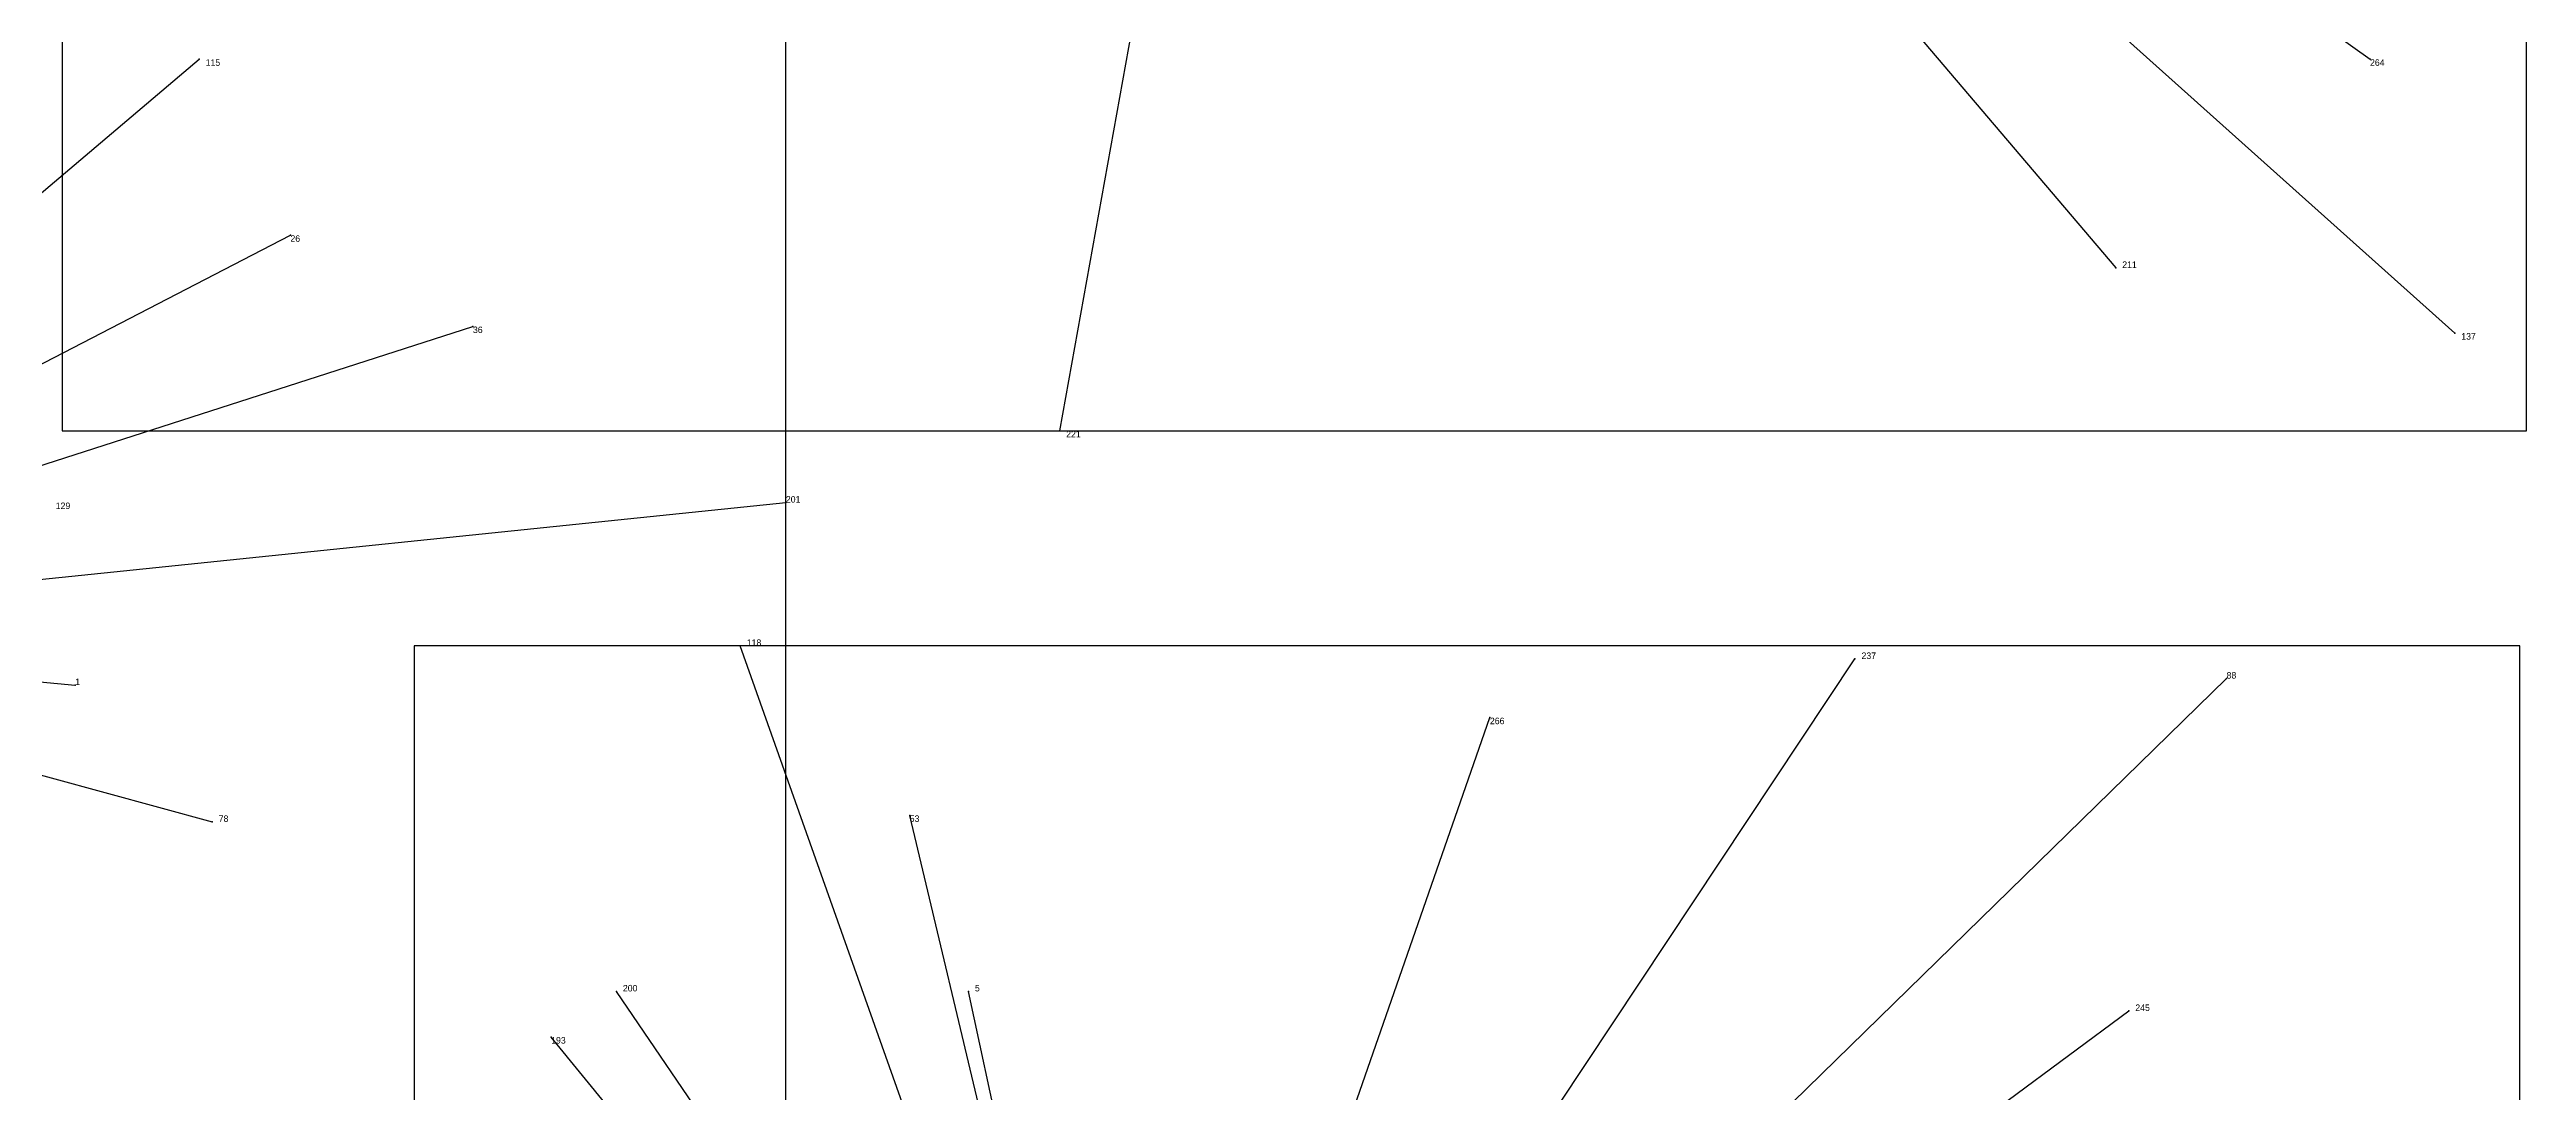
# Model space of a CAD drawing. Extents: x 0.01 to 1, y 0.004 to 0.997.
# Drawn here: x 0.6171 to 0.997, y 0.6045 to 0.7645 of the extents above; entities that cross this region are included whole.
import ezdxf

# ---------------------------------------------------------------- set-up
doc = ezdxf.new("R2010")
doc.units = 0
for name, color, linetype in [('Clients', 3, 'CONTINUOUS'), ('Facilities_lines', 3, 'CONTINUOUS'), ('Min_max_boxes', 1, 'CONTINUOUS'), ('Normals', 1, 'CONTINUOUS'), ('Source_points', 5, 'CONTINUOUS'), ('Text', 3, 'CONTINUOUS')]:
    doc.layers.add(name, color=color, linetype=linetype)

msp = doc.modelspace()

# ---------------------------------------------------------------- linework, layer by layer
at = {"layer": 'Clients', "color": 5}
for p in [(0.64, 0.763), (0.973, 0.763), (0.654, 0.736), (0.934, 0.731), (0.682, 0.722), (0.986, 0.721), (0.772, 0.706), (0.73, 0.695), (0.723, 0.673), (0.894, 0.671), (0.621, 0.667), (0.951, 0.668), (0.838, 0.662), (0.642, 0.646), (0.749, 0.647), (0.704, 0.62), (0.758, 0.62), (0.936, 0.617), (0.694, 0.613)]:
    msp.add_point(p, dxfattribs=at)
at = {"layer": 'Facilities_lines', "color": 3}
for p, q in [((0.804, 0.884), (0.772, 0.706)), ((0.804, 0.884), (0.986, 0.721)), ((0.804, 0.884), (0.934, 0.731)), ((0.804, 0.884), (0.973, 0.763)), ((0.536, 0.675), (0.64, 0.763)), ((0.536, 0.675), (0.654, 0.736)), ((0.536, 0.675), (0.682, 0.722)), ((0.536, 0.675), (0.73, 0.695)), ((0.536, 0.675), (0.621, 0.667)), ((0.536, 0.675), (0.642, 0.646)), ((0.783, 0.504), (0.723, 0.673)), ((0.783, 0.504), (0.894, 0.671)), ((0.783, 0.504), (0.951, 0.668)), ((0.783, 0.504), (0.838, 0.662)), ((0.783, 0.504), (0.749, 0.647)), ((0.783, 0.504), (0.704, 0.62)), ((0.783, 0.504), (0.758, 0.62)), ((0.783, 0.504), (0.936, 0.617)), ((0.783, 0.504), (0.694, 0.613))]:
    msp.add_line(p, q, dxfattribs=at)
at = {"layer": 'Min_max_boxes', "color": 1}
for p, q in [((0.619, 0.987), (0.619, 0.706)), ((0.619, 0.987), (0.619, 0.706)), ((0.997, 0.706), (0.997, 0.987)), ((0.997, 0.706), (0.997, 0.987)), ((0.73, 0.547), (0.73, 0.834)), ((0.73, 0.547), (0.73, 0.834)), ((0.619, 0.706), (0.997, 0.706)), ((0.619, 0.706), (0.997, 0.706)), ((0.619, 0.706), (0.619, 0.706)), ((0.997, 0.706), (0.997, 0.706)), ((0.996, 0.673), (0.673, 0.673)), ((0.673, 0.673), (0.673, 0.36)), ((0.996, 0.673), (0.673, 0.673)), ((0.673, 0.673), (0.673, 0.36)), ((0.673, 0.673), (0.673, 0.673)), ((0.996, 0.36), (0.996, 0.673)), ((0.996, 0.36), (0.996, 0.673)), ((0.996, 0.673), (0.996, 0.673))]:
    msp.add_line(p, q, dxfattribs=at)
at = {"layer": 'Normals', "color": 1}
for p, q in [((0.64, 0.763), (0.64, 0.763, 0.1)), ((0.973, 0.763), (0.973, 0.763, 0.1)), ((0.654, 0.736), (0.654, 0.736, 0.1)), ((0.934, 0.731), (0.934, 0.731, 0.1)), ((0.682, 0.722), (0.682, 0.722, 0.1)), ((0.986, 0.721), (0.986, 0.721, 0.1)), ((0.772, 0.706), (0.772, 0.706, 0.1)), ((0.73, 0.695), (0.73, 0.695, 0.1)), ((0.723, 0.673), (0.723, 0.673, 0.1)), ((0.894, 0.671), (0.894, 0.671, 0.1)), ((0.621, 0.667), (0.621, 0.667, 0.1)), ((0.951, 0.668), (0.951, 0.668, 0.1)), ((0.838, 0.662), (0.838, 0.662, 0.1)), ((0.642, 0.646), (0.642, 0.646, 0.1)), ((0.749, 0.647), (0.749, 0.647, 0.1)), ((0.704, 0.62), (0.704, 0.62, 0.1)), ((0.758, 0.62), (0.758, 0.62, 0.1)), ((0.936, 0.617), (0.936, 0.617, 0.1)), ((0.694, 0.613), (0.694, 0.613, 0.1))]:
    msp.add_line(p, q, dxfattribs=at)
at = {"layer": 'Source_points', "color": 5}
for p in [(0.64, 0.763), (0.973, 0.763), (0.654, 0.736), (0.934, 0.731), (0.682, 0.722), (0.986, 0.721), (0.772, 0.706), (0.73, 0.695), (0.723, 0.673), (0.894, 0.671), (0.621, 0.667), (0.951, 0.668), (0.838, 0.662), (0.642, 0.646), (0.749, 0.647), (0.704, 0.62), (0.758, 0.62), (0.936, 0.617), (0.694, 0.613)]:
    msp.add_point(p, dxfattribs=at)

# ---------------------------------------------------------------- texts
at = {"layer": 'Text', "color": 3}
for s, p in [('115', (0.641, 0.762)), ('264', (0.973, 0.762)), ('26', (0.654, 0.735)), ('211', (0.935, 0.731)), ('36', (0.682, 0.721)), ('137', (0.987, 0.72)), ('221', (0.773, 0.705)), ('201', (0.73, 0.695)), ('129', (0.618, 0.694)), ('118', (0.724, 0.673)), ('237', (0.895, 0.671)), ('88', (0.951, 0.668)), ('1', (0.621, 0.667)), ('266', (0.838, 0.661)), ('78', (0.643, 0.646)), ('53', (0.749, 0.646)), ('200', (0.705, 0.62)), ('5', (0.759, 0.62)), ('245', (0.937, 0.617)), ('193', (0.694, 0.612))]:
    msp.add_text(s, height=0.001, dxfattribs=at).set_placement(p)

doc.saveas('drawing.dxf')
